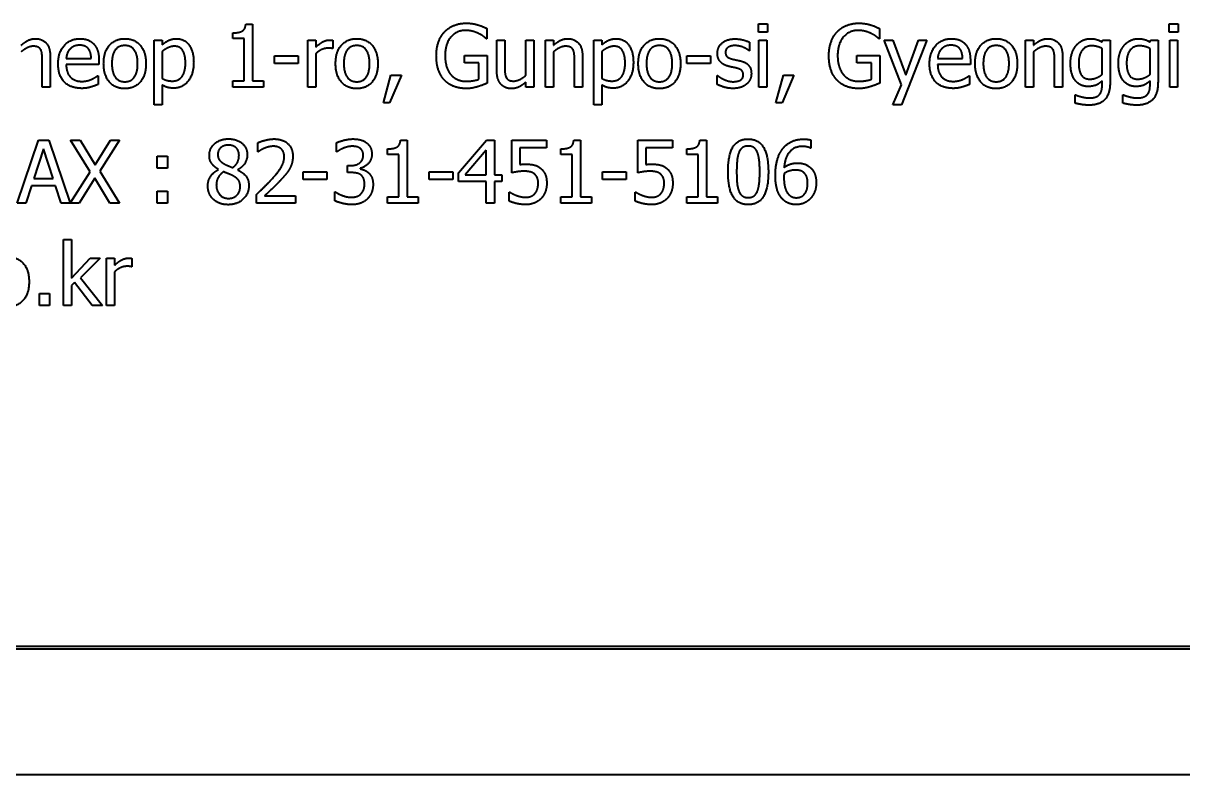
# Model space of a CAD drawing. Header units: millimetres. Extents: x 0 to 5945, y 0 to 4205.
# Drawn here: x 4875.29 to 4921.31, y 1972.13 to 2001.97 of the extents above; entities that cross this region are included whole.
import ezdxf

# ---------------------------------------------------------------- set-up
doc = ezdxf.new("R2010")
doc.units = ezdxf.units.MM
doc.header["$LTSCALE"] = 5
doc.layers.add('가시적인 것(ISO)', color=3, linetype='Continuous', lineweight=40)

msp = doc.modelspace()

# ---------------------------------------------------------------- linework, layer by layer
at = {"layer": '가시적인 것(ISO)'}
for p, q in [((4884.124, 2001.933), (4884.384, 2001.933)), ((4884.384, 2001.933), (4884.384, 1999.68)), ((4893.695, 2001.755), (4893.695, 2001.354)), ((4904.465, 2001.613), (4904.465, 2001.941)), ((4904.465, 2001.941), (4904.823, 2001.941)), ((4904.823, 2001.941), (4904.823, 2001.613)), ((4909.272, 2001.755), (4909.272, 2001.354)), ((4920.765, 2001.613), (4920.765, 2001.941)), ((4920.765, 2001.941), (4921.124, 2001.941)), ((4921.124, 2001.941), (4921.124, 2001.613)), ((4880.484, 2001.301), (4880.8, 2001.301)), ((4880.484, 1998.734), (4880.484, 2001.301)), ((4880.8, 2001.301), (4880.8, 2001.105)), ((4883.608, 2001.356), (4883.608, 2001.585)), ((4884.062, 2001.356), (4883.608, 2001.356)), ((4884.062, 1999.68), (4884.062, 2001.356)), ((4886.582, 2001.301), (4886.898, 2001.301)), ((4886.582, 1999.425), (4886.582, 2001.301)), ((4886.898, 2001.301), (4886.898, 2001.021)), ((4887.577, 2001.291), (4887.577, 2000.963)), ((4893.695, 2001.354), (4893.666, 2001.354)), ((4894.084, 2000.083), (4894.084, 2001.301)), ((4894.084, 2001.301), (4894.4, 2001.301)), ((4894.4, 2001.301), (4894.4, 2000.231)), ((4895.241, 1999.899), (4895.241, 2001.301)), ((4895.241, 2001.301), (4895.557, 2001.301)), ((4895.557, 2001.301), (4895.557, 1999.425)), ((4896.015, 1999.425), (4896.015, 2001.301)), ((4896.015, 2001.301), (4896.331, 2001.301)), ((4896.331, 2001.301), (4896.331, 2001.092)), ((4897.931, 1998.734), (4897.931, 2001.301)), ((4897.931, 2001.301), (4898.247, 2001.301)), ((4898.247, 2001.301), (4898.247, 2001.105)), ((4904.116, 2001.21), (4904.116, 2000.872)), ((4904.823, 2001.613), (4904.465, 2001.613)), ((4904.485, 1999.425), (4904.485, 2001.301)), ((4904.485, 2001.301), (4904.801, 2001.301)), ((4904.801, 2001.301), (4904.801, 1999.425)), ((4909.272, 2001.354), (4909.244, 2001.354)), ((4910.137, 1999.516), (4909.457, 2001.301)), ((4909.457, 2001.301), (4909.797, 2001.301)), ((4909.797, 2001.301), (4910.309, 1999.911)), ((4911.148, 2001.301), (4910.139, 1998.734)), ((4910.309, 1999.911), (4910.82, 2001.301)), ((4910.82, 2001.301), (4911.148, 2001.301)), ((4915.062, 1999.425), (4915.062, 2001.301)), ((4915.062, 2001.301), (4915.378, 2001.301)), ((4915.378, 2001.301), (4915.378, 2001.092)), ((4918.105, 2001.222), (4918.124, 2001.301)), ((4918.124, 2001.301), (4918.421, 2001.301)), ((4918.421, 2001.301), (4918.421, 1999.64)), ((4920.006, 2001.222), (4920.024, 2001.301)), ((4920.024, 2001.301), (4920.322, 2001.301)), ((4920.322, 2001.301), (4920.322, 1999.64)), ((4921.124, 2001.613), (4920.765, 2001.613)), ((4920.786, 1999.425), (4920.786, 2001.301)), ((4920.786, 2001.301), (4921.102, 2001.301)), ((4921.102, 2001.301), (4921.102, 1999.425)), ((4880.8, 2000.841), (4880.8, 1999.776)), ((4886.898, 2000.756), (4886.898, 1999.425)), ((4887.577, 2000.963), (4887.56, 2000.963)), ((4896.331, 2000.827), (4896.331, 1999.425)), ((4898.247, 2000.841), (4898.247, 1999.776)), ((4904.116, 2000.872), (4904.1, 2000.872)), ((4915.378, 2000.827), (4915.378, 1999.425)), ((4918.105, 1999.934), (4918.105, 2000.965)), ((4920.006, 1999.934), (4920.006, 2000.965)), ((4876.049, 1999.425), (4876.049, 2000.495)), ((4876.365, 2000.643), (4876.365, 1999.425)), ((4876.999, 2000.572), (4877.99, 2000.572)), ((4878.298, 2000.331), (4876.999, 2000.331)), ((4878.298, 2000.503), (4878.298, 2000.331)), ((4885.257, 2000.367), (4885.257, 2000.671)), ((4885.257, 2000.671), (4886.203, 2000.671)), ((4886.203, 2000.367), (4885.257, 2000.367)), ((4886.203, 2000.671), (4886.203, 2000.367)), ((4892.797, 2000.391), (4892.797, 2000.683)), ((4892.797, 2000.683), (4893.705, 2000.683)), ((4893.377, 2000.391), (4892.797, 2000.391)), ((4893.377, 1999.745), (4893.377, 2000.391)), ((4893.705, 2000.683), (4893.705, 1999.591)), ((4897.171, 1999.425), (4897.171, 2000.495)), ((4897.487, 2000.643), (4897.487, 1999.425)), ((4901.62, 2000.367), (4901.62, 2000.671)), ((4901.62, 2000.671), (4902.566, 2000.671)), ((4902.566, 2000.367), (4901.62, 2000.367)), ((4902.566, 2000.671), (4902.566, 2000.367)), ((4908.375, 2000.391), (4908.375, 2000.683)), ((4908.375, 2000.683), (4909.282, 2000.683)), ((4908.954, 2000.391), (4908.375, 2000.391)), ((4908.954, 1999.745), (4908.954, 2000.391)), ((4909.282, 2000.683), (4909.282, 1999.591)), ((4911.578, 2000.572), (4912.568, 2000.572)), ((4912.876, 2000.331), (4911.578, 2000.331)), ((4912.876, 2000.503), (4912.876, 2000.331)), ((4916.219, 1999.425), (4916.219, 2000.495)), ((4916.535, 2000.643), (4916.535, 1999.425)), ((4878.245, 1999.885), (4878.263, 1999.885)), ((4878.263, 1999.885), (4878.263, 1999.541)), ((4889.582, 1998.803), (4889.878, 1999.903)), ((4890.297, 1999.903), (4889.827, 1998.803)), ((4889.878, 1999.903), (4890.297, 1999.903)), ((4902.83, 1999.538), (4902.83, 1999.893)), ((4902.83, 1999.893), (4902.846, 1999.893)), ((4905.16, 1998.803), (4905.455, 1999.903)), ((4905.875, 1999.903), (4905.405, 1998.803)), ((4905.455, 1999.903), (4905.875, 1999.903)), ((4912.824, 1999.885), (4912.842, 1999.885)), ((4912.842, 1999.885), (4912.842, 1999.541)), ((4876.365, 1999.425), (4876.049, 1999.425)), ((4880.8, 1999.52), (4880.8, 1998.734)), ((4883.608, 1999.425), (4883.608, 1999.68)), ((4883.608, 1999.68), (4884.062, 1999.68)), ((4884.827, 1999.425), (4883.608, 1999.425)), ((4884.384, 1999.68), (4884.827, 1999.68)), ((4884.827, 1999.68), (4884.827, 1999.425)), ((4886.898, 1999.425), (4886.582, 1999.425)), ((4895.241, 1999.425), (4895.241, 1999.632)), ((4895.557, 1999.425), (4895.241, 1999.425)), ((4896.331, 1999.425), (4896.015, 1999.425)), ((4897.487, 1999.425), (4897.171, 1999.425)), ((4898.247, 1999.52), (4898.247, 1998.734)), ((4904.801, 1999.425), (4904.485, 1999.425)), ((4909.801, 1998.734), (4910.137, 1999.516)), ((4915.378, 1999.425), (4915.062, 1999.425)), ((4916.535, 1999.425), (4916.219, 1999.425)), ((4918.105, 1999.51), (4918.105, 1999.674)), ((4920.006, 1999.51), (4920.006, 1999.674)), ((4921.102, 1999.425), (4920.786, 1999.425)), ((4917.03, 1998.797), (4917.03, 1999.125)), ((4917.03, 1999.125), (4917.046, 1999.125)), ((4918.93, 1998.797), (4918.93, 1999.125)), ((4918.93, 1999.125), (4918.946, 1999.125)), ((4880.8, 1998.734), (4880.484, 1998.734)), ((4889.827, 1998.803), (4889.582, 1998.803)), ((4898.247, 1998.734), (4897.931, 1998.734)), ((4905.405, 1998.803), (4905.16, 1998.803)), ((4910.139, 1998.734), (4909.801, 1998.734)), ((4875.056, 1994.819), (4875.899, 1997.319)), ((4875.899, 1997.319), (4876.308, 1997.319)), ((4876.308, 1997.319), (4877.15, 1994.822)), ((4877.945, 1996.072), (4877.173, 1997.319)), ((4877.173, 1997.319), (4877.554, 1997.319)), ((4877.554, 1997.319), (4878.15, 1996.341)), ((4878.15, 1996.341), (4878.758, 1997.319)), ((4879.116, 1997.319), (4878.334, 1996.088)), ((4878.758, 1997.319), (4879.116, 1997.319)), ((4884.604, 1996.866), (4884.604, 1997.222)), ((4887.724, 1996.864), (4887.724, 1997.218)), ((4890.265, 1997.328), (4890.524, 1997.328)), ((4890.524, 1997.328), (4890.524, 1995.075)), ((4892.56, 1996.031), (4893.679, 1997.319)), ((4893.679, 1997.319), (4893.987, 1997.319)), ((4893.987, 1997.319), (4893.987, 1995.948)), ((4894.681, 1996.031), (4894.681, 1997.319)), ((4894.681, 1997.319), (4896.053, 1997.319)), ((4896.053, 1997.319), (4896.053, 1997.026)), ((4897.141, 1997.328), (4897.4, 1997.328)), ((4897.4, 1997.328), (4897.4, 1995.075)), ((4899.681, 1996.031), (4899.681, 1997.319)), ((4899.681, 1997.319), (4901.053, 1997.319)), ((4901.053, 1997.319), (4901.053, 1997.026)), ((4902.141, 1997.328), (4902.4, 1997.328)), ((4902.4, 1997.328), (4902.4, 1995.075)), ((4906.543, 1997.332), (4906.543, 1997.01)), ((4876.096, 1996.979), (4875.711, 1995.802)), ((4876.483, 1995.802), (4876.096, 1996.979)), ((4880.611, 1996.217), (4880.611, 1996.696)), ((4880.611, 1996.696), (4881.012, 1996.696)), ((4881.012, 1996.696), (4881.012, 1996.217)), ((4884.623, 1996.866), (4884.604, 1996.866)), ((4887.745, 1996.864), (4887.724, 1996.864)), ((4889.748, 1996.75), (4889.748, 1996.979)), ((4890.202, 1996.75), (4889.748, 1996.75)), ((4890.202, 1995.075), (4890.202, 1996.75)), ((4893.664, 1996.924), (4892.824, 1995.948)), ((4893.664, 1995.948), (4893.664, 1996.924)), ((4896.053, 1997.026), (4895.004, 1997.026)), ((4895.004, 1997.026), (4895.004, 1996.359)), ((4896.624, 1996.75), (4896.624, 1996.979)), ((4897.078, 1996.75), (4896.624, 1996.75)), ((4897.078, 1995.075), (4897.078, 1996.75)), ((4901.053, 1997.026), (4900.004, 1997.026)), ((4900.004, 1997.026), (4900.004, 1996.359)), ((4901.624, 1996.75), (4901.624, 1996.979)), ((4902.078, 1996.75), (4901.624, 1996.75)), ((4902.078, 1995.075), (4902.078, 1996.75)), ((4906.543, 1997.01), (4906.529, 1997.01)), ((4881.012, 1996.217), (4880.611, 1996.217)), ((4883.04, 1996.155), (4883.04, 1996.165)), ((4883.802, 1996.151), (4883.802, 1996.14)), ((4888.166, 1996.037), (4888.166, 1996.315)), ((4888.166, 1996.315), (4888.277, 1996.315)), ((4888.664, 1996.209), (4888.664, 1996.185)), ((4875.711, 1995.802), (4876.483, 1995.802)), ((4877.15, 1994.822), (4877.945, 1996.072)), ((4878.128, 1995.816), (4877.508, 1994.819)), ((4878.735, 1994.819), (4878.128, 1995.816)), ((4878.334, 1996.088), (4879.116, 1994.819)), ((4886.397, 1995.762), (4886.397, 1996.065)), ((4886.397, 1996.065), (4887.344, 1996.065)), ((4887.344, 1995.762), (4886.397, 1995.762)), ((4887.344, 1996.065), (4887.344, 1995.762)), ((4888.308, 1996.037), (4888.166, 1996.037)), ((4891.397, 1995.762), (4891.397, 1996.065)), ((4891.397, 1996.065), (4892.344, 1996.065)), ((4892.344, 1995.762), (4891.397, 1995.762)), ((4892.344, 1996.065), (4892.344, 1995.762)), ((4892.56, 1995.678), (4892.56, 1996.031)), ((4892.824, 1995.948), (4893.664, 1995.948)), ((4893.987, 1995.948), (4894.284, 1995.948)), ((4894.284, 1995.948), (4894.284, 1995.678)), ((4898.273, 1995.762), (4898.273, 1996.065)), ((4898.273, 1996.065), (4899.22, 1996.065)), ((4899.22, 1995.762), (4898.273, 1995.762)), ((4899.22, 1996.065), (4899.22, 1995.762)), ((4875.619, 1995.518), (4875.393, 1994.819)), ((4876.574, 1995.518), (4875.619, 1995.518)), ((4876.801, 1994.819), (4876.574, 1995.518)), ((4880.611, 1994.819), (4880.611, 1995.298)), ((4880.611, 1995.298), (4881.012, 1995.298)), ((4881.012, 1995.298), (4881.012, 1994.819)), ((4887.656, 1995.275), (4887.68, 1995.275)), ((4887.656, 1994.921), (4887.656, 1995.275)), ((4893.664, 1995.678), (4892.56, 1995.678)), ((4893.664, 1994.819), (4893.664, 1995.678)), ((4894.284, 1995.678), (4893.987, 1995.678)), ((4893.987, 1995.678), (4893.987, 1994.819)), ((4894.578, 1994.909), (4894.578, 1995.263)), ((4894.578, 1995.263), (4894.602, 1995.263)), ((4899.578, 1994.909), (4899.578, 1995.263)), ((4899.578, 1995.263), (4899.602, 1995.263)), ((4875.393, 1994.819), (4875.056, 1994.819)), ((4877.508, 1994.819), (4876.801, 1994.819)), ((4879.116, 1994.819), (4878.735, 1994.819)), ((4881.012, 1994.819), (4880.611, 1994.819)), ((4884.552, 1994.819), (4884.552, 1995.174)), ((4886.094, 1994.819), (4884.552, 1994.819)), ((4884.866, 1995.109), (4886.094, 1995.109)), ((4886.094, 1995.109), (4886.094, 1994.819)), ((4889.748, 1994.819), (4889.748, 1995.075)), ((4889.748, 1995.075), (4890.202, 1995.075)), ((4890.968, 1994.819), (4889.748, 1994.819)), ((4890.524, 1995.075), (4890.968, 1995.075)), ((4890.968, 1995.075), (4890.968, 1994.819)), ((4893.987, 1994.819), (4893.664, 1994.819)), ((4896.624, 1994.819), (4896.624, 1995.075)), ((4896.624, 1995.075), (4897.078, 1995.075)), ((4897.844, 1994.819), (4896.624, 1994.819)), ((4897.4, 1995.075), (4897.844, 1995.075)), ((4897.844, 1995.075), (4897.844, 1994.819)), ((4901.624, 1994.819), (4901.624, 1995.075)), ((4901.624, 1995.075), (4902.078, 1995.075)), ((4902.844, 1994.819), (4901.624, 1994.819)), ((4902.4, 1995.075), (4902.844, 1995.075)), ((4902.844, 1995.075), (4902.844, 1994.819)), ((4876.89, 1990.765), (4876.89, 1993.376)), ((4876.89, 1993.376), (4877.206, 1993.376)), ((4877.206, 1993.376), (4877.206, 1991.849)), ((4877.206, 1991.849), (4877.947, 1992.641)), ((4878.34, 1992.641), (4877.57, 1991.857)), ((4877.947, 1992.641), (4878.34, 1992.641)), ((4878.602, 1990.765), (4878.602, 1992.641)), ((4878.602, 1992.641), (4878.918, 1992.641)), ((4878.918, 1992.641), (4878.918, 1992.361)), ((4879.596, 1992.631), (4879.596, 1992.302)), ((4878.918, 1992.096), (4878.918, 1990.765)), ((4879.596, 1992.302), (4879.58, 1992.302)), ((4877.331, 1991.67), (4877.206, 1991.549)), ((4877.206, 1991.549), (4877.206, 1990.765)), ((4878.028, 1990.765), (4877.331, 1991.67)), ((4877.57, 1991.857), (4878.444, 1990.765)), ((4875.938, 1990.765), (4875.938, 1991.243)), ((4875.938, 1991.243), (4876.339, 1991.243)), ((4876.339, 1991.243), (4876.339, 1990.765)), ((4876.339, 1990.765), (4875.938, 1990.765)), ((4877.206, 1990.765), (4876.89, 1990.765)), ((4878.444, 1990.765), (4878.028, 1990.765)), ((4878.918, 1990.765), (4878.602, 1990.765)), ((4821.654, 1977.126), (4963.366, 1977.126)), ((4963.287, 1977.226), (4821.732, 1977.226)), ((4972.374, 1972.126), (4812.374, 1972.126))]:
    msp.add_line(p, q, dxfattribs=at)
for points in [[(4883.608, 2001.585), (4883.865, 2001.585), (4884.108, 2001.731), (4884.124, 2001.933)], [(4892.013, 2001.627), (4892.165, 2001.791), (4892.611, 2001.97), (4892.876, 2001.97)], [(4892.838, 2001.682), (4892.477, 2001.682), (4892.032, 2001.139), (4892.032, 2000.687)], [(4893.35, 2001.564), (4893.249, 2001.615), (4892.988, 2001.682), (4892.838, 2001.682)], [(4892.876, 2001.97), (4893.004, 2001.97), (4893.235, 2001.933), (4893.34, 2001.901)], [(4893.34, 2001.901), (4893.425, 2001.876), (4893.632, 2001.787), (4893.695, 2001.755)], [(4907.591, 2001.627), (4907.743, 2001.791), (4908.188, 2001.97), (4908.454, 2001.97)], [(4908.415, 2001.682), (4908.055, 2001.682), (4907.609, 2001.139), (4907.609, 2000.687)], [(4908.928, 2001.564), (4908.827, 2001.615), (4908.565, 2001.682), (4908.415, 2001.682)], [(4908.454, 2001.97), (4908.581, 2001.97), (4908.812, 2001.933), (4908.918, 2001.901)], [(4908.918, 2001.901), (4909.003, 2001.876), (4909.209, 2001.787), (4909.272, 2001.755)], [(4875.208, 2001.092), (4875.35, 2001.22), (4875.624, 2001.354), (4875.777, 2001.354)], [(4875.777, 2001.354), (4876.053, 2001.354), (4876.365, 2000.989), (4876.365, 2000.643)], [(4876.679, 2000.353), (4876.679, 2000.811), (4877.159, 2001.354), (4877.546, 2001.354)], [(4877.546, 2001.354), (4877.72, 2001.354), (4877.99, 2001.252), (4878.089, 2001.145)], [(4878.484, 2000.363), (4878.484, 2000.833), (4878.946, 2001.354), (4879.323, 2001.354)], [(4879.323, 2001.354), (4879.704, 2001.354), (4880.16, 2000.835), (4880.16, 2000.363)], [(4880.8, 2001.105), (4880.917, 2001.212), (4881.205, 2001.354), (4881.373, 2001.354)], [(4881.373, 2001.354), (4881.695, 2001.354), (4882.056, 2000.843), (4882.056, 2000.414)], [(4886.898, 2001.021), (4887.07, 2001.175), (4887.327, 2001.301), (4887.449, 2001.301)], [(4887.449, 2001.301), (4887.497, 2001.301), (4887.546, 2001.297), (4887.577, 2001.291)], [(4887.688, 2000.363), (4887.688, 2000.833), (4888.15, 2001.354), (4888.527, 2001.354)], [(4888.527, 2001.354), (4888.908, 2001.354), (4889.363, 2000.835), (4889.363, 2000.363)], [(4891.685, 2000.677), (4891.685, 2000.979), (4891.855, 2001.457), (4892.013, 2001.627)], [(4893.666, 2001.354), (4893.604, 2001.408), (4893.472, 2001.508), (4893.35, 2001.564)], [(4896.331, 2001.092), (4896.472, 2001.22), (4896.746, 2001.354), (4896.9, 2001.354)], [(4896.9, 2001.354), (4897.175, 2001.354), (4897.487, 2000.989), (4897.487, 2000.643)], [(4898.247, 2001.105), (4898.365, 2001.212), (4898.652, 2001.354), (4898.82, 2001.354)], [(4898.82, 2001.354), (4899.143, 2001.354), (4899.503, 2000.843), (4899.503, 2000.414)], [(4899.698, 2000.363), (4899.698, 2000.833), (4900.16, 2001.354), (4900.536, 2001.354)], [(4900.536, 2001.354), (4900.917, 2001.354), (4901.373, 2000.835), (4901.373, 2000.363)], [(4902.838, 2000.772), (4902.838, 2001.028), (4903.221, 2001.346), (4903.537, 2001.346)], [(4903.537, 2001.346), (4903.693, 2001.346), (4904.009, 2001.269), (4904.116, 2001.21)], [(4907.262, 2000.677), (4907.262, 2000.979), (4907.433, 2001.457), (4907.591, 2001.627)], [(4909.244, 2001.354), (4909.181, 2001.408), (4909.049, 2001.508), (4908.928, 2001.564)], [(4911.258, 2000.353), (4911.258, 2000.811), (4911.738, 2001.354), (4912.125, 2001.354)], [(4912.125, 2001.354), (4912.299, 2001.354), (4912.568, 2001.252), (4912.668, 2001.145)], [(4913.063, 2000.363), (4913.063, 2000.833), (4913.525, 2001.354), (4913.901, 2001.354)], [(4913.901, 2001.354), (4914.282, 2001.354), (4914.738, 2000.835), (4914.738, 2000.363)], [(4915.378, 2001.092), (4915.52, 2001.22), (4915.794, 2001.354), (4915.948, 2001.354)], [(4915.948, 2001.354), (4916.223, 2001.354), (4916.535, 2000.989), (4916.535, 2000.643)], [(4917.09, 2001.103), (4917.196, 2001.222), (4917.485, 2001.354), (4917.639, 2001.354)], [(4917.639, 2001.354), (4917.785, 2001.354), (4917.998, 2001.285), (4918.105, 2001.222)], [(4918.991, 2001.103), (4919.096, 2001.222), (4919.386, 2001.354), (4919.54, 2001.354)], [(4919.54, 2001.354), (4919.686, 2001.354), (4919.898, 2001.285), (4920.006, 2001.222)], [(4875.694, 2001.054), (4875.577, 2001.054), (4875.328, 2000.928), (4875.208, 2000.827)], [(4875.988, 2000.914), (4875.95, 2000.985), (4875.812, 2001.054), (4875.694, 2001.054)], [(4876.049, 2000.495), (4876.049, 2000.624), (4876.025, 2000.847), (4875.988, 2000.914)], [(4877.153, 2000.947), (4877.082, 2000.872), (4877.009, 2000.691), (4876.999, 2000.572)], [(4877.528, 2001.094), (4877.402, 2001.094), (4877.226, 2001.019), (4877.153, 2000.947)], [(4877.882, 2000.949), (4877.828, 2001.019), (4877.656, 2001.094), (4877.528, 2001.094)], [(4877.99, 2000.572), (4877.986, 2000.699), (4877.933, 2000.886), (4877.882, 2000.949)], [(4878.089, 2001.145), (4878.19, 2001.038), (4878.298, 2000.728), (4878.298, 2000.503)], [(4879.323, 2001.082), (4879.078, 2001.082), (4878.81, 2000.728), (4878.81, 2000.363)], [(4879.833, 2000.363), (4879.833, 2000.728), (4879.568, 2001.082), (4879.323, 2001.082)], [(4881.296, 2001.054), (4881.162, 2001.054), (4880.911, 2000.934), (4880.8, 2000.841)], [(4881.73, 2000.377), (4881.73, 2000.699), (4881.525, 2001.054), (4881.296, 2001.054)], [(4887.39, 2000.977), (4887.262, 2000.977), (4887.011, 2000.865), (4886.898, 2000.756)], [(4887.56, 2000.963), (4887.524, 2000.973), (4887.445, 2000.977), (4887.39, 2000.977)], [(4888.527, 2001.082), (4888.282, 2001.082), (4888.014, 2000.728), (4888.014, 2000.363)], [(4889.037, 2000.363), (4889.037, 2000.728), (4888.772, 2001.082), (4888.527, 2001.082)], [(4896.817, 2001.054), (4896.699, 2001.054), (4896.45, 2000.928), (4896.331, 2000.827)], [(4897.111, 2000.914), (4897.072, 2000.985), (4896.934, 2001.054), (4896.817, 2001.054)], [(4897.171, 2000.495), (4897.171, 2000.624), (4897.147, 2000.847), (4897.111, 2000.914)], [(4898.743, 2001.054), (4898.61, 2001.054), (4898.359, 2000.934), (4898.247, 2000.841)], [(4899.177, 2000.377), (4899.177, 2000.699), (4898.972, 2001.054), (4898.743, 2001.054)], [(4900.536, 2001.082), (4900.291, 2001.082), (4900.024, 2000.728), (4900.024, 2000.363)], [(4901.047, 2000.363), (4901.047, 2000.728), (4900.782, 2001.082), (4900.536, 2001.082)], [(4903.247, 2000.266), (4903.032, 2000.329), (4902.838, 2000.588), (4902.838, 2000.772)], [(4903.531, 2001.08), (4903.375, 2001.08), (4903.16, 2000.949), (4903.16, 2000.817)], [(4903.16, 2000.817), (4903.16, 2000.697), (4903.288, 2000.582), (4903.429, 2000.545)], [(4904.1, 2000.872), (4903.978, 2000.969), (4903.683, 2001.08), (4903.531, 2001.08)], [(4911.732, 2000.947), (4911.661, 2000.872), (4911.588, 2000.691), (4911.578, 2000.572)], [(4912.106, 2001.094), (4911.981, 2001.094), (4911.805, 2001.019), (4911.732, 2000.947)], [(4912.461, 2000.949), (4912.406, 2001.019), (4912.234, 2001.094), (4912.106, 2001.094)], [(4912.568, 2000.572), (4912.564, 2000.699), (4912.512, 2000.886), (4912.461, 2000.949)], [(4912.668, 2001.145), (4912.769, 2001.038), (4912.876, 2000.728), (4912.876, 2000.503)], [(4913.901, 2001.082), (4913.656, 2001.082), (4913.389, 2000.728), (4913.389, 2000.363)], [(4914.412, 2000.363), (4914.412, 2000.728), (4914.147, 2001.082), (4913.901, 2001.082)], [(4915.865, 2001.054), (4915.747, 2001.054), (4915.498, 2000.928), (4915.378, 2000.827)], [(4916.158, 2000.914), (4916.12, 2000.985), (4915.982, 2001.054), (4915.865, 2001.054)], [(4916.219, 2000.495), (4916.219, 2000.624), (4916.195, 2000.847), (4916.158, 2000.914)], [(4916.849, 2000.381), (4916.849, 2000.614), (4916.981, 2000.975), (4917.09, 2001.103)], [(4917.69, 2001.07), (4917.451, 2001.07), (4917.175, 2000.718), (4917.175, 2000.387)], [(4918.105, 2000.965), (4917.988, 2001.021), (4917.789, 2001.07), (4917.69, 2001.07)], [(4918.75, 2000.381), (4918.75, 2000.614), (4918.881, 2000.975), (4918.991, 2001.103)], [(4919.59, 2001.07), (4919.351, 2001.07), (4919.076, 2000.718), (4919.076, 2000.387)], [(4920.006, 2000.965), (4919.888, 2001.021), (4919.69, 2001.07), (4919.59, 2001.07)], [(4877.623, 1999.382), (4877.173, 1999.382), (4876.679, 1999.887), (4876.679, 2000.353)], [(4876.999, 2000.331), (4876.999, 2000.004), (4877.327, 1999.658), (4877.619, 1999.658)], [(4879.323, 1999.372), (4878.932, 1999.372), (4878.484, 1999.905), (4878.484, 2000.363)], [(4878.81, 2000.363), (4878.81, 2000.009), (4879.078, 1999.644), (4879.323, 1999.644)], [(4880.16, 2000.363), (4880.16, 1999.889), (4879.704, 1999.372), (4879.323, 1999.372)], [(4879.323, 1999.644), (4879.566, 1999.644), (4879.833, 2000.002), (4879.833, 2000.363)], [(4881.213, 1999.672), (4881.458, 1999.672), (4881.73, 2000.033), (4881.73, 2000.377)], [(4882.056, 2000.414), (4882.056, 1999.944), (4881.608, 1999.389), (4881.266, 1999.389)], [(4888.527, 1999.372), (4888.136, 1999.372), (4887.688, 1999.905), (4887.688, 2000.363)], [(4888.014, 2000.363), (4888.014, 2000.009), (4888.282, 1999.644), (4888.527, 1999.644)], [(4889.363, 2000.363), (4889.363, 1999.889), (4888.908, 1999.372), (4888.527, 1999.372)], [(4888.527, 1999.644), (4888.77, 1999.644), (4889.037, 2000.002), (4889.037, 2000.363)], [(4892.011, 1999.703), (4891.853, 1999.869), (4891.685, 2000.359), (4891.685, 2000.677)], [(4892.032, 2000.687), (4892.032, 2000.436), (4892.149, 2000.059), (4892.26, 1999.929)], [(4898.66, 1999.672), (4898.906, 1999.672), (4899.177, 2000.033), (4899.177, 2000.377)], [(4899.503, 2000.414), (4899.503, 1999.944), (4899.055, 1999.389), (4898.713, 1999.389)], [(4900.536, 1999.372), (4900.145, 1999.372), (4899.698, 1999.905), (4899.698, 2000.363)], [(4900.024, 2000.363), (4900.024, 2000.009), (4900.291, 1999.644), (4900.536, 1999.644)], [(4901.373, 2000.363), (4901.373, 1999.889), (4900.917, 1999.372), (4900.536, 1999.372)], [(4900.536, 1999.644), (4900.78, 1999.644), (4901.047, 2000.002), (4901.047, 2000.363)], [(4903.429, 2000.545), (4903.498, 2000.527), (4903.673, 2000.491), (4903.768, 2000.468)], [(4903.768, 2000.468), (4903.974, 2000.416), (4904.185, 2000.175), (4904.185, 1999.966)], [(4907.589, 1999.703), (4907.431, 1999.869), (4907.262, 2000.359), (4907.262, 2000.677)], [(4907.609, 2000.687), (4907.609, 2000.436), (4907.726, 2000.059), (4907.838, 1999.929)], [(4912.202, 1999.382), (4911.752, 1999.382), (4911.258, 1999.887), (4911.258, 2000.353)], [(4911.578, 2000.331), (4911.578, 2000.004), (4911.906, 1999.658), (4912.198, 1999.658)], [(4913.901, 1999.372), (4913.51, 1999.372), (4913.063, 1999.905), (4913.063, 2000.363)], [(4913.389, 2000.363), (4913.389, 2000.009), (4913.656, 1999.644), (4913.901, 1999.644)], [(4914.738, 2000.363), (4914.738, 1999.889), (4914.282, 1999.372), (4913.901, 1999.372)], [(4913.901, 1999.644), (4914.145, 1999.644), (4914.412, 2000.002), (4914.412, 2000.363)], [(4917.548, 1999.457), (4917.228, 1999.457), (4916.849, 1999.934), (4916.849, 2000.381)], [(4917.175, 2000.387), (4917.175, 2000.075), (4917.384, 1999.749), (4917.619, 1999.749)], [(4919.448, 1999.457), (4919.128, 1999.457), (4918.75, 1999.934), (4918.75, 2000.381)], [(4919.076, 2000.387), (4919.076, 2000.075), (4919.284, 1999.749), (4919.519, 1999.749)], [(4878.004, 1999.741), (4878.089, 1999.782), (4878.207, 1999.853), (4878.245, 1999.885)], [(4892.26, 1999.929), (4892.368, 1999.8), (4892.672, 1999.664), (4892.862, 1999.664)], [(4894.254, 1999.541), (4894.173, 1999.628), (4894.084, 1999.893), (4894.084, 2000.083)], [(4894.4, 2000.231), (4894.4, 2000.081), (4894.422, 1999.885), (4894.461, 1999.812)], [(4894.754, 1999.672), (4894.87, 1999.672), (4895.131, 1999.804), (4895.241, 1999.899)], [(4902.846, 1999.893), (4902.886, 1999.861), (4902.996, 1999.784), (4903.087, 1999.741)], [(4903.585, 2000.189), (4903.525, 2000.203), (4903.33, 2000.244), (4903.247, 2000.266)], [(4903.863, 1999.923), (4903.863, 2000.035), (4903.741, 2000.15), (4903.585, 2000.189)], [(4903.752, 1999.709), (4903.81, 1999.747), (4903.863, 1999.834), (4903.863, 1999.923)], [(4904.185, 1999.966), (4904.185, 1999.844), (4904.09, 1999.63), (4903.997, 1999.551)], [(4907.838, 1999.929), (4907.945, 1999.8), (4908.249, 1999.664), (4908.44, 1999.664)], [(4912.583, 1999.741), (4912.668, 1999.782), (4912.785, 1999.853), (4912.824, 1999.885)], [(4917.619, 1999.749), (4917.743, 1999.749), (4918.002, 1999.846), (4918.105, 1999.934)], [(4919.519, 1999.749), (4919.643, 1999.749), (4919.902, 1999.846), (4920.006, 1999.934)], [(4877.619, 1999.658), (4877.722, 1999.658), (4877.923, 1999.705), (4878.004, 1999.741)], [(4877.978, 1999.435), (4877.886, 1999.409), (4877.737, 1999.382), (4877.623, 1999.382)], [(4878.263, 1999.541), (4878.209, 1999.518), (4878.042, 1999.453), (4877.978, 1999.435)], [(4880.8, 1999.776), (4880.923, 1999.717), (4881.1, 1999.672), (4881.213, 1999.672)], [(4881.266, 1999.389), (4881.126, 1999.389), (4880.911, 1999.453), (4880.8, 1999.52)], [(4892.874, 1999.376), (4892.609, 1999.376), (4892.169, 1999.538), (4892.011, 1999.703)], [(4892.862, 1999.664), (4893.002, 1999.664), (4893.282, 1999.705), (4893.377, 1999.745)], [(4893.336, 1999.449), (4893.213, 1999.413), (4893.014, 1999.376), (4892.874, 1999.376)], [(4893.705, 1999.591), (4893.642, 1999.563), (4893.427, 1999.476), (4893.336, 1999.449)], [(4894.671, 1999.372), (4894.55, 1999.372), (4894.333, 1999.453), (4894.254, 1999.541)], [(4894.461, 1999.812), (4894.499, 1999.739), (4894.631, 1999.672), (4894.754, 1999.672)], [(4895.241, 1999.632), (4895.095, 1999.504), (4894.833, 1999.372), (4894.671, 1999.372)], [(4898.247, 1999.776), (4898.371, 1999.717), (4898.547, 1999.672), (4898.66, 1999.672)], [(4898.713, 1999.389), (4898.573, 1999.389), (4898.359, 1999.453), (4898.247, 1999.52)], [(4903.452, 1999.38), (4903.263, 1999.38), (4902.937, 1999.482), (4902.83, 1999.538)], [(4903.087, 1999.741), (4903.166, 1999.703), (4903.361, 1999.646), (4903.464, 1999.646)], [(4903.997, 1999.551), (4903.897, 1999.468), (4903.644, 1999.38), (4903.452, 1999.38)], [(4903.464, 1999.646), (4903.539, 1999.646), (4903.711, 1999.68), (4903.752, 1999.709)], [(4908.452, 1999.376), (4908.186, 1999.376), (4907.747, 1999.538), (4907.589, 1999.703)], [(4908.44, 1999.664), (4908.579, 1999.664), (4908.859, 1999.705), (4908.954, 1999.745)], [(4908.914, 1999.449), (4908.79, 1999.413), (4908.591, 1999.376), (4908.452, 1999.376)], [(4909.282, 1999.591), (4909.22, 1999.563), (4909.005, 1999.476), (4908.914, 1999.449)], [(4912.198, 1999.658), (4912.301, 1999.658), (4912.502, 1999.705), (4912.583, 1999.741)], [(4912.556, 1999.435), (4912.465, 1999.409), (4912.315, 1999.382), (4912.202, 1999.382)], [(4912.842, 1999.541), (4912.787, 1999.518), (4912.621, 1999.453), (4912.556, 1999.435)], [(4918.105, 1999.674), (4917.978, 1999.563), (4917.733, 1999.457), (4917.548, 1999.457)], [(4918.421, 1999.64), (4918.421, 1999.162), (4918.006, 1998.716), (4917.579, 1998.716)], [(4918.008, 1999.145), (4918.063, 1999.214), (4918.105, 1999.395), (4918.105, 1999.51)], [(4920.006, 1999.674), (4919.878, 1999.563), (4919.633, 1999.457), (4919.448, 1999.457)], [(4920.322, 1999.64), (4920.322, 1999.162), (4919.906, 1998.716), (4919.479, 1998.716)], [(4919.908, 1999.145), (4919.963, 1999.214), (4920.006, 1999.395), (4920.006, 1999.51)], [(4917.046, 1999.125), (4917.078, 1999.111), (4917.202, 1999.066), (4917.281, 1999.048)], [(4917.281, 1999.048), (4917.368, 1999.026), (4917.516, 1999), (4917.603, 1999)], [(4917.603, 1999), (4917.749, 1999), (4917.951, 1999.077), (4918.008, 1999.145)], [(4918.946, 1999.125), (4918.978, 1999.111), (4919.102, 1999.066), (4919.181, 1999.048)], [(4919.181, 1999.048), (4919.268, 1999.026), (4919.416, 1999), (4919.503, 1999)], [(4919.503, 1999), (4919.649, 1999), (4919.852, 1999.077), (4919.908, 1999.145)], [(4917.579, 1998.716), (4917.441, 1998.716), (4917.153, 1998.761), (4917.03, 1998.797)], [(4919.479, 1998.716), (4919.341, 1998.716), (4919.053, 1998.761), (4918.93, 1998.797)], [(4882.678, 1996.718), (4882.678, 1996.999), (4883.103, 1997.376), (4883.431, 1997.376)], [(4883.429, 1997.129), (4883.247, 1997.129), (4883.014, 1996.928), (4883.014, 1996.756)], [(4883.855, 1996.736), (4883.855, 1996.904), (4883.63, 1997.129), (4883.429, 1997.129)], [(4883.431, 1997.376), (4883.772, 1997.376), (4884.183, 1997.02), (4884.183, 1996.74)], [(4884.604, 1997.222), (4884.708, 1997.273), (4885.079, 1997.372), (4885.245, 1997.372)], [(4885.22, 1997.082), (4885.131, 1997.082), (4884.949, 1997.038), (4884.866, 1997.003)], [(4885.526, 1996.981), (4885.468, 1997.032), (4885.314, 1997.082), (4885.22, 1997.082)], [(4885.245, 1997.372), (4885.595, 1997.372), (4885.99, 1997.001), (4885.99, 1996.685)], [(4887.724, 1997.218), (4887.834, 1997.277), (4888.209, 1997.372), (4888.377, 1997.372)], [(4888.35, 1997.082), (4888.259, 1997.082), (4888.079, 1997.038), (4887.992, 1997.003)], [(4888.654, 1997.005), (4888.591, 1997.048), (4888.438, 1997.082), (4888.35, 1997.082)], [(4888.377, 1997.372), (4888.547, 1997.372), (4888.8, 1997.303), (4888.903, 1997.23)], [(4888.903, 1997.23), (4889.013, 1997.151), (4889.126, 1996.922), (4889.126, 1996.768)], [(4889.748, 1996.979), (4890.006, 1996.979), (4890.249, 1997.125), (4890.265, 1997.328)], [(4896.624, 1996.979), (4896.882, 1996.979), (4897.125, 1997.125), (4897.141, 1997.328)], [(4901.624, 1996.979), (4901.882, 1996.979), (4902.125, 1997.125), (4902.141, 1997.328)], [(4903.261, 1996.067), (4903.261, 1996.744), (4903.652, 1997.37), (4904.062, 1997.37)], [(4904.062, 1997.093), (4903.922, 1997.093), (4903.741, 1996.961), (4903.689, 1996.829)], [(4904.062, 1997.37), (4904.473, 1997.37), (4904.86, 1996.722), (4904.86, 1996.069)], [(4904.428, 1996.833), (4904.378, 1996.961), (4904.201, 1997.093), (4904.062, 1997.093)], [(4905.413, 1996.963), (4905.549, 1997.153), (4905.978, 1997.366), (4906.26, 1997.366)], [(4906.215, 1997.076), (4905.903, 1997.076), (4905.52, 1996.655), (4905.484, 1996.242)], [(4906.529, 1997.01), (4906.483, 1997.034), (4906.312, 1997.076), (4906.215, 1997.076)], [(4906.26, 1997.366), (4906.343, 1997.366), (4906.489, 1997.35), (4906.543, 1997.332)], [(4883.04, 1996.165), (4882.856, 1996.272), (4882.678, 1996.527), (4882.678, 1996.718)], [(4883.014, 1996.756), (4883.014, 1996.633), (4883.134, 1996.46), (4883.253, 1996.392)], [(4883.606, 1996.236), (4883.752, 1996.347), (4883.855, 1996.584), (4883.855, 1996.736)], [(4884.183, 1996.74), (4884.183, 1996.572), (4883.987, 1996.244), (4883.802, 1996.151)], [(4884.866, 1997.003), (4884.795, 1996.975), (4884.663, 1996.894), (4884.623, 1996.866)], [(4885.156, 1995.776), (4885.441, 1996.09), (4885.65, 1996.467), (4885.65, 1996.667)], [(4885.65, 1996.667), (4885.65, 1996.772), (4885.585, 1996.931), (4885.526, 1996.981)], [(4885.99, 1996.685), (4885.99, 1996.537), (4885.921, 1996.29), (4885.861, 1996.185)], [(4887.992, 1997.003), (4887.911, 1996.969), (4887.791, 1996.896), (4887.745, 1996.864)], [(4888.277, 1996.315), (4888.502, 1996.315), (4888.786, 1996.529), (4888.786, 1996.734)], [(4888.786, 1996.734), (4888.786, 1996.829), (4888.713, 1996.965), (4888.654, 1997.005)], [(4889.126, 1996.768), (4889.126, 1996.562), (4888.855, 1996.25), (4888.664, 1996.209)], [(4903.689, 1996.829), (4903.638, 1996.702), (4903.602, 1996.313), (4903.602, 1996.067)], [(4904.519, 1996.069), (4904.519, 1996.327), (4904.479, 1996.706), (4904.428, 1996.833)], [(4905.139, 1995.918), (4905.139, 1996.244), (4905.273, 1996.768), (4905.413, 1996.963)], [(4882.617, 1995.51), (4882.617, 1995.713), (4882.834, 1996.053), (4883.04, 1996.155)], [(4883.253, 1996.392), (4883.304, 1996.363), (4883.519, 1996.264), (4883.606, 1996.236)], [(4883.802, 1996.14), (4884.021, 1996.039), (4884.246, 1995.747), (4884.246, 1995.516)], [(4885.861, 1996.185), (4885.8, 1996.076), (4885.624, 1995.861), (4885.526, 1995.757)], [(4888.664, 1996.185), (4888.743, 1996.169), (4888.924, 1996.096), (4889.001, 1996.023)], [(4895.004, 1996.359), (4895.064, 1996.367), (4895.182, 1996.373), (4895.23, 1996.373)], [(4895.23, 1996.373), (4895.423, 1996.373), (4895.688, 1996.311), (4895.81, 1996.217)], [(4895.81, 1996.217), (4895.933, 1996.124), (4896.067, 1995.841), (4896.067, 1995.614)], [(4900.004, 1996.359), (4900.064, 1996.367), (4900.182, 1996.373), (4900.23, 1996.373)], [(4900.23, 1996.373), (4900.423, 1996.373), (4900.688, 1996.311), (4900.81, 1996.217)], [(4900.81, 1996.217), (4900.933, 1996.124), (4901.067, 1995.841), (4901.067, 1995.614)], [(4905.484, 1996.242), (4905.603, 1996.325), (4905.854, 1996.416), (4906.004, 1996.416)], [(4906.004, 1996.416), (4906.15, 1996.416), (4906.369, 1996.357), (4906.489, 1996.268)], [(4906.489, 1996.268), (4906.626, 1996.165), (4906.76, 1995.845), (4906.76, 1995.63)], [(4883.241, 1996.069), (4883.103, 1995.978), (4882.955, 1995.707), (4882.955, 1995.535)], [(4883.608, 1995.913), (4883.551, 1995.946), (4883.361, 1996.021), (4883.241, 1996.069)], [(4883.901, 1995.484), (4883.901, 1995.638), (4883.78, 1995.82), (4883.608, 1995.913)], [(4884.552, 1995.174), (4884.718, 1995.33), (4885.014, 1995.62), (4885.156, 1995.776)], [(4885.526, 1995.757), (4885.368, 1995.585), (4884.981, 1995.217), (4884.866, 1995.109)], [(4888.685, 1995.948), (4888.614, 1995.999), (4888.421, 1996.037), (4888.308, 1996.037)], [(4888.835, 1995.585), (4888.835, 1995.721), (4888.756, 1995.897), (4888.685, 1995.948)], [(4889.001, 1996.023), (4889.078, 1995.952), (4889.175, 1995.725), (4889.175, 1995.561)], [(4895.176, 1996.092), (4895.038, 1996.092), (4894.765, 1996.049), (4894.681, 1996.031)], [(4895.585, 1995.976), (4895.514, 1996.039), (4895.303, 1996.092), (4895.176, 1996.092)], [(4895.727, 1995.616), (4895.727, 1995.749), (4895.654, 1995.92), (4895.585, 1995.976)], [(4900.176, 1996.092), (4900.038, 1996.092), (4899.765, 1996.049), (4899.681, 1996.031)], [(4900.585, 1995.976), (4900.514, 1996.039), (4900.303, 1996.092), (4900.176, 1996.092)], [(4900.727, 1995.616), (4900.727, 1995.749), (4900.654, 1995.92), (4900.585, 1995.976)], [(4904.062, 1994.767), (4903.648, 1994.767), (4903.261, 1995.409), (4903.261, 1996.067)], [(4903.602, 1996.067), (4903.602, 1995.804), (4903.634, 1995.452), (4903.687, 1995.314)], [(4904.86, 1996.069), (4904.86, 1995.397), (4904.469, 1994.767), (4904.062, 1994.767)], [(4904.43, 1995.308), (4904.479, 1995.431), (4904.519, 1995.812), (4904.519, 1996.069)], [(4905.415, 1994.994), (4905.285, 1995.129), (4905.139, 1995.585), (4905.139, 1995.918)], [(4905.484, 1996.001), (4905.482, 1995.964), (4905.478, 1995.895), (4905.478, 1995.843)], [(4905.478, 1995.843), (4905.478, 1995.583), (4905.579, 1995.265), (4905.656, 1995.182)], [(4905.929, 1996.138), (4905.812, 1996.138), (4905.591, 1996.067), (4905.484, 1996.001)], [(4906.25, 1996.051), (4906.183, 1996.104), (4906.017, 1996.138), (4905.929, 1996.138)], [(4906.42, 1995.616), (4906.42, 1995.77), (4906.339, 1995.978), (4906.25, 1996.051)], [(4882.832, 1994.978), (4882.726, 1995.079), (4882.617, 1995.354), (4882.617, 1995.51)], [(4882.955, 1995.535), (4882.955, 1995.308), (4883.229, 1995.012), (4883.436, 1995.012)], [(4884.246, 1995.516), (4884.246, 1995.196), (4883.78, 1994.763), (4883.431, 1994.763)], [(4883.436, 1995.012), (4883.646, 1995.012), (4883.901, 1995.265), (4883.901, 1995.484)], [(4887.68, 1995.275), (4887.785, 1995.198), (4888.142, 1995.057), (4888.318, 1995.057)], [(4888.697, 1995.196), (4888.764, 1995.271), (4888.835, 1995.45), (4888.835, 1995.585)], [(4889.175, 1995.561), (4889.175, 1995.393), (4889.059, 1995.107), (4888.954, 1994.998)], [(4894.602, 1995.263), (4894.641, 1995.235), (4894.785, 1995.162), (4894.872, 1995.129)], [(4895.599, 1995.208), (4895.662, 1995.283), (4895.727, 1995.482), (4895.727, 1995.616)], [(4896.067, 1995.614), (4896.067, 1995.433), (4895.952, 1995.125), (4895.846, 1995.012)], [(4899.602, 1995.263), (4899.641, 1995.235), (4899.785, 1995.162), (4899.872, 1995.129)], [(4900.599, 1995.208), (4900.662, 1995.283), (4900.727, 1995.482), (4900.727, 1995.616)], [(4901.067, 1995.614), (4901.067, 1995.433), (4900.952, 1995.125), (4900.846, 1995.012)], [(4903.687, 1995.314), (4903.735, 1995.184), (4903.916, 1995.044), (4904.062, 1995.044)], [(4904.062, 1995.044), (4904.199, 1995.044), (4904.38, 1995.176), (4904.43, 1995.308)], [(4905.968, 1995.04), (4906.171, 1995.04), (4906.42, 1995.328), (4906.42, 1995.616)], [(4906.76, 1995.63), (4906.76, 1995.437), (4906.632, 1995.111), (4906.525, 1995.002)], [(4883.431, 1994.763), (4883.245, 1994.763), (4882.939, 1994.874), (4882.832, 1994.978)], [(4888.338, 1994.767), (4888.15, 1994.767), (4887.781, 1994.858), (4887.656, 1994.921)], [(4888.318, 1995.057), (4888.421, 1995.057), (4888.628, 1995.121), (4888.697, 1995.196)], [(4888.954, 1994.998), (4888.845, 1994.884), (4888.535, 1994.767), (4888.338, 1994.767)], [(4895.233, 1994.767), (4895.054, 1994.767), (4894.706, 1994.846), (4894.578, 1994.909)], [(4894.872, 1995.129), (4894.971, 1995.095), (4895.135, 1995.057), (4895.239, 1995.057)], [(4895.846, 1995.012), (4895.741, 1994.898), (4895.427, 1994.767), (4895.233, 1994.767)], [(4895.239, 1995.057), (4895.34, 1995.057), (4895.53, 1995.129), (4895.599, 1995.208)], [(4900.233, 1994.767), (4900.054, 1994.767), (4899.706, 1994.846), (4899.578, 1994.909)], [(4899.872, 1995.129), (4899.971, 1995.095), (4900.135, 1995.057), (4900.239, 1995.057)], [(4900.846, 1995.012), (4900.741, 1994.898), (4900.427, 1994.767), (4900.233, 1994.767)], [(4900.239, 1995.057), (4900.34, 1995.057), (4900.53, 1995.129), (4900.599, 1995.208)], [(4905.966, 1994.767), (4905.798, 1994.767), (4905.52, 1994.88), (4905.415, 1994.994)], [(4905.656, 1995.182), (4905.727, 1995.103), (4905.881, 1995.04), (4905.968, 1995.04)], [(4906.525, 1995.002), (4906.414, 1994.886), (4906.134, 1994.767), (4905.966, 1994.767)], [(4874.688, 1992.693), (4875.068, 1992.693), (4875.524, 1992.175), (4875.524, 1991.703)], [(4878.918, 1992.361), (4879.09, 1992.515), (4879.347, 1992.641), (4879.469, 1992.641)], [(4879.469, 1992.641), (4879.517, 1992.641), (4879.566, 1992.637), (4879.596, 1992.631)], [(4879.41, 1992.317), (4879.282, 1992.317), (4879.031, 1992.205), (4878.918, 1992.096)], [(4879.58, 1992.302), (4879.544, 1992.313), (4879.465, 1992.317), (4879.41, 1992.317)], [(4875.524, 1991.703), (4875.524, 1991.229), (4875.068, 1990.712), (4874.688, 1990.712)]]:
    msp.add_open_spline(points, degree=2, dxfattribs=at)

doc.saveas('drawing.dxf')
